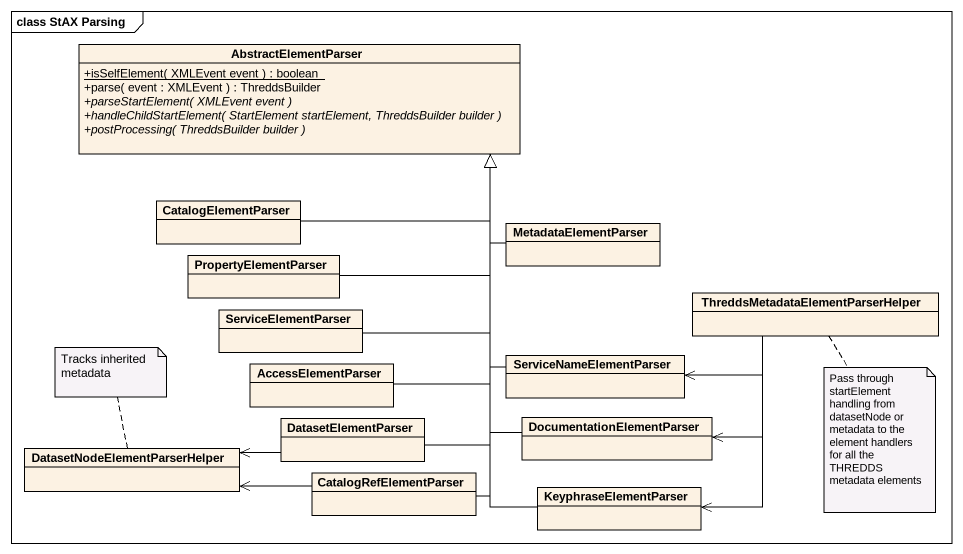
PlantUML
@startuml
mainframe class StAX Parsing
hide circle
hide empty members
skinparam classAttributeIconSize 0
class AbstractElementParser {
  {static} +isSelfElement( XMLEvent event ) : boolean
  +parse( event : XMLEvent ) : ThreddsBuilder
  {abstract} +parseStartElement( XMLEvent event )
  {abstract} +handleChildStartElement( StartElement startElement, ThreddsBuilder builder )
  {abstract} +postProcessing( ThreddsBuilder builder )
}
class CatalogElementParser
class MetadataElementParser
class PropertyElementParser
class ServiceElementParser
class "ThreddsMetadataElementParserHelper" as ThreddsMetadataElementParser
class AccessElementParser
class ServiceNameElementParser
class DatasetElementParser
class DocumentationElementParser
class "DatasetNodeElementParserHelper" as DatasetNodeElementParserHelp
class CatalogRefElementParser
class KeyphraseElementParser
CatalogElementParser -up-|> AbstractElementParser
MetadataElementParser -left-|> AbstractElementParser
PropertyElementParser -up-|> AbstractElementParser
ServiceElementParser -up-|> AbstractElementParser
ThreddsMetadataElementParser -left-> ServiceNameElementParser
ThreddsMetadataElementParser --> DocumentationElementParser
ThreddsMetadataElementParser --> KeyphraseElementParser
AccessElementParser -up-|> AbstractElementParser
ServiceNameElementParser -up-|> AbstractElementParser
DatasetElementParser -up-|> AbstractElementParser
DatasetElementParser -left-> DatasetNodeElementParserHelp
DocumentationElementParser -up-|> AbstractElementParser
CatalogRefElementParser -up-|> AbstractElementParser
CatalogRefElementParser -left-> DatasetNodeElementParserHelp
KeyphraseElementParser -up-|> AbstractElementParser
note top of DatasetNodeElementParserHelp : Tracks inherited metadata
note bottom of ThreddsMetadataElementParser : Pass through startElement handling from datasetNode or metadata to the element handlers for all the THREDDS metadata elements
@enduml
